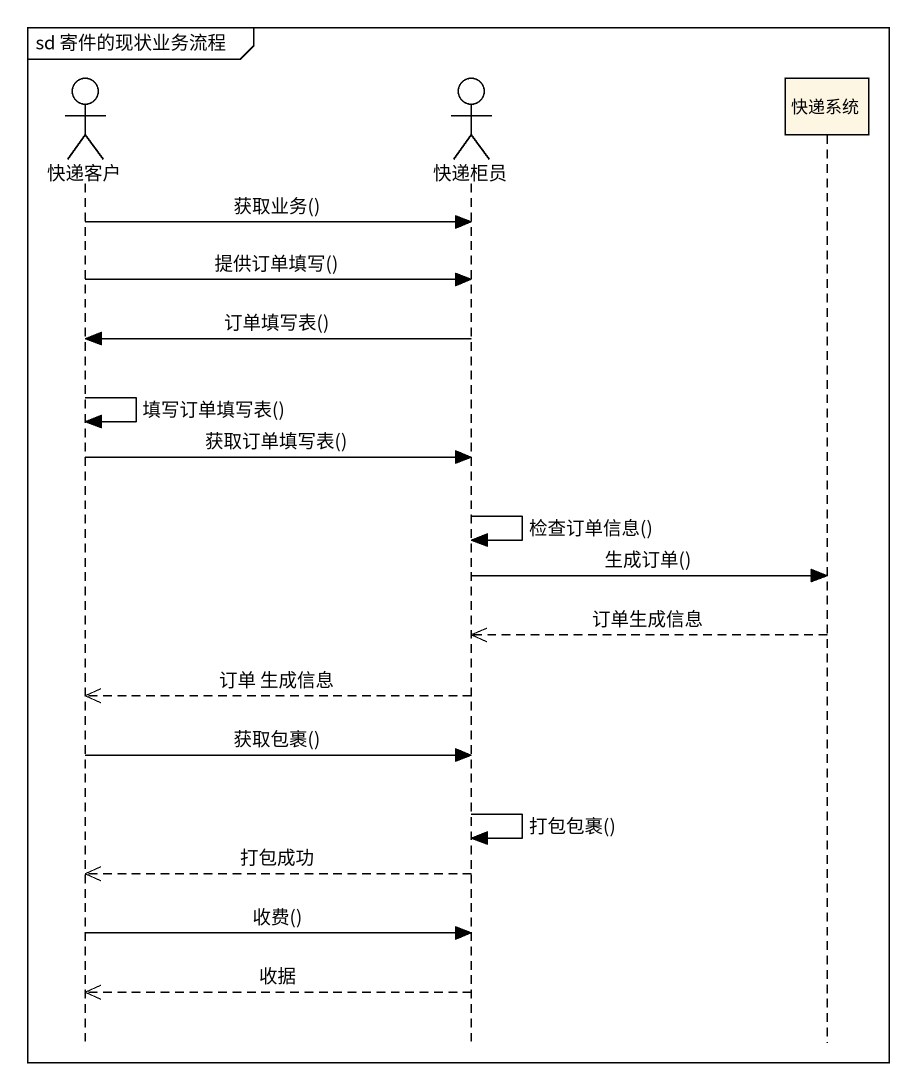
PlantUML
@startuml
mainframe sd 寄件的现状业务流程
hide footbox
actor 快递客户
actor 快递柜员
participant 快递系统

快递客户 -> 快递柜员 : 获取业务()
快递客户 -> 快递柜员 : 提供订单填写()
快递柜员 -> 快递客户 : 订单填写表()
快递客户 -> 快递客户 : 填写订单填写表()
快递客户 -> 快递柜员 : 获取订单填写表()
快递柜员 -> 快递柜员 : 检查订单信息()
快递柜员 -> 快递系统 : 生成订单()
快递系统 -->> 快递柜员 : 订单生成信息
快递柜员 -->> 快递客户 : 订单 生成信息
快递客户 -> 快递柜员 : 获取包裹()
快递柜员 -> 快递柜员 : 打包包裹()
快递柜员 -->> 快递客户 : 打包成功
快递客户 -> 快递柜员 : 收费()
快递柜员 -->> 快递客户 : 收据
@enduml
